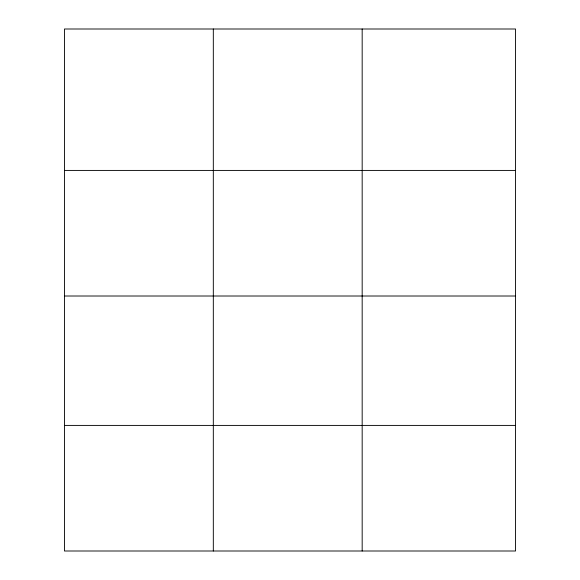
<?xml version="1.0" encoding="UTF-8"?>
<svg xmlns="http://www.w3.org/2000/svg" width="580" height="580" viewBox="0 0 580 580"><rect width="100%" height="100%" fill="white"/><g stroke="black" fill="none" stroke-linecap="round" stroke-linejoin="round"><path stroke-width="0.87" d="M515.54 296.01L515.54 29L64.46 29L64.46 551L515.54 551L515.54 296.01L64.46 296.01M64.46 170.418L515.54 170.418M64.46 425.408L515.54 425.408M362.174 29L362.174 551M213.317 29L213.317 551"/></g></svg>
